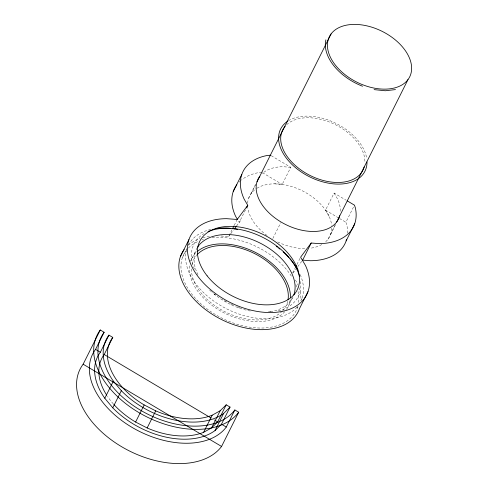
<?xml version="1.0" encoding="UTF-8"?>
<svg xmlns="http://www.w3.org/2000/svg" width="488" height="488" viewBox="0 0 488 488"><rect width="100%" height="100%" fill="white"/><g stroke="black" fill="none" stroke-linecap="round" stroke-linejoin="round"><path stroke-width="0.37" stroke-dasharray="2.44 1.83" d="M182.414 257.615L187.087 248.282M195.304 251.869L190.625 261.202A53.875 34.05 26.6 0 1 196.505 252.259M221.088 236.015L228.604 236.589L232.227 229.348M234.203 225.401L237.174 219.478M248.63 198.28L255.547 184.458M251.241 193.364L255.675 184.507M245.464 209.931L239.199 222.436L237.766 219.978M274.64 183.842L282.186 184.421L290.756 167.311L271.029 155.587M272.847 238.492L280.759 222.693M292.702 272.969L295.008 268.363M296.991 264.417L300.614 257.176M329.016 216.154L325.514 210.163L334.085 193.053L346.175 200.239M289.171 304.244L292.507 297.576M328.137 239.059L335.305 224.748M330.748 234.149L335.689 224.273M297.381 307.83L298.052 306.494M301.053 300.498L302.054 298.497M347.566 233.166A61.732 39.016 26.6 0 0 346.761 224.816L345.882 222.266L354.453 205.155M228.604 236.589L230.373 234.228M230.812 233.642L233.459 230.104M236.552 225.974L240.797 220.301M292.928 273.109L296.021 268.979M297.784 266.619L301.761 261.312M261.824 172.319L258.847 172.575A61.732 39.016 26.6 0 0 241.279 180.157M268.498 311.71L271.487 311.472M290.756 167.311L283.211 166.731A44.896 28.377 26.6 0 0 262.202 173.618M262.459 172.697L282.186 184.421M325.514 210.163L338.879 218.106M339.52 218.484L345.882 222.266M213.726 419.595L215.025 420.369M214.323 294.026L215.367 295.033L214.299 293.983M334.085 193.053L337.586 199.043A44.896 28.377 26.6 0 1 340.24 212.884M295.423 280.063L296.924 282.631A65.099 41.145 26.6 0 1 297.851 284.754M188.264 245.196A65.099 41.145 26.6 0 1 199.964 238.62M202.831 237.729A65.099 41.145 26.6 0 1 210.114 236.284M298.906 287.584A65.099 41.145 26.6 0 1 300.931 300.602M239.132 182.115A61.732 39.016 26.6 0 1 240.724 180.627M331.791 228.183A44.896 28.377 26.6 0 1 325.197 242.182M321.799 244.561A44.896 28.377 26.6 0 1 309.984 248.27M304.738 248.587A44.896 28.377 26.6 0 1 276.367 241.273M267.058 235.545A44.896 28.377 26.6 0 1 247.721 207.217M247.636 203.154A44.896 28.377 26.6 0 1 256.377 188.6M256.993 188.209A44.896 28.377 26.6 0 1 302.127 190.71A44.896 28.377 26.6 0 1 331.657 225.212M297.808 306.47A62.854 39.729 26.6 0 1 222.254 318.316A62.854 39.729 26.6 0 1 186.068 250.734M188.423 248.002A62.854 39.729 26.6 0 1 197.994 241.475M202.02 239.913A62.854 39.729 26.6 0 1 203.404 239.48M212.066 237.772A62.854 39.729 26.6 0 1 292.251 277.562M295.856 284.681A62.854 39.729 26.6 0 1 297.094 288.103M298.009 291.476A62.854 39.729 26.6 0 1 298.565 302.926M284.748 311.71A53.875 34.05 26.6 0 1 225.127 313.406A53.875 34.05 26.6 0 1 189.698 264.85M290.214 299.833A53.875 34.05 26.6 0 1 286.474 309.532M287.719 301.279A51.63 32.635 26.6 0 1 282.729 310.661M282.229 311.191A51.63 32.635 26.6 0 1 227.109 312.79A51.63 32.635 26.6 0 1 191.491 268.54M192.077 264.167A51.63 32.635 26.6 0 1 196.585 255.328M300.632 281.509A58.365 36.887 26.6 0 1 277.806 311.015M239.797 307.617A58.365 36.887 26.6 0 1 237.668 306.824M232.739 304.756A58.365 36.887 26.6 0 1 230.671 303.786M226.609 301.688A58.365 36.887 26.6 0 1 222.644 299.388M194.431 269.077A58.365 36.887 26.6 0 1 203.984 233.661M293.007 296.972A53.875 34.05 26.6 0 1 270.084 311.704M250.277 311.027A53.875 34.05 26.6 0 1 212.006 292.245M211.463 291.769A53.875 34.05 26.6 0 1 209.37 289.817M197.994 274.732A53.875 34.05 26.6 0 1 197.189 247.831M297.039 307.043A62.854 39.729 26.6 0 1 225.432 308.221A62.854 39.729 26.6 0 1 186.66 249.642M188.484 245.019A62.854 39.729 26.6 0 1 211.682 229.244M300.242 274.665A62.854 39.729 26.6 0 1 301.553 299.821M286.651 124.702A44.896 28.377 26.6 0 1 334.792 124.385A44.896 28.377 26.6 0 1 364.865 162.797M288.463 120.701A47.141 29.799 26.6 0 1 335.396 123.098A47.141 29.799 26.6 0 1 366.769 158.838M113.295 403.844A66.222 41.858 26.6 0 1 107.513 396.402"/><path stroke-width="0.73" d="M83.143 364.207L100.284 329.986L104.127 332.273A76.323 48.239 26.6 0 0 140.306 410.097A76.323 48.239 26.6 0 0 234.856 409.95L238.699 412.232L221.564 446.453A80.813 51.075 26.6 0 1 121.451 446.611A80.813 51.075 26.6 0 1 83.143 364.207L221.564 446.453M234.856 409.95L226.286 427.061A76.323 48.239 26.6 0 1 131.736 427.207A76.323 48.239 26.6 0 1 95.556 349.384L104.127 332.273M100.363 352.238L108.934 335.128L112.777 337.409A66.222 41.858 26.6 0 0 144.167 404.936L155.715 410.859A66.222 41.858 26.6 0 0 212.195 415.19L220.173 410.762L226.2 404.808L230.049 407.09L221.479 424.2L215.043 430.556A70.711 44.695 26.6 0 1 112.765 407.822L104.792 398.263A70.711 44.695 26.6 0 1 100.363 352.238L95.556 349.384M106.701 395.17A66.222 41.858 26.6 0 1 104.212 354.52L112.777 337.409M104.792 398.263L113.362 381.152A70.711 44.695 26.6 0 1 108.934 335.128M180.365 256.719L188.929 239.608M112.765 407.822L121.335 390.711L113.362 381.152M233.234 191.552L241.798 174.442M226.2 404.808L217.636 421.919L211.603 427.872L203.624 432.301A66.222 41.858 26.6 0 1 147.15 427.97L135.597 422.047L144.167 404.936M232.556 228.695L233.874 226.06M257.042 181.786L331.084 33.928M246.452 207.955L247.77 205.326L244.183 199.189A61.732 39.016 26.6 0 1 267.412 155.465L270.389 155.208M147.15 427.97L155.715 410.859M203.624 432.301L212.195 415.19M211.603 427.872L220.173 410.762M295.667 267.046L296.332 265.728M215.043 430.556L223.608 413.446L230.049 407.09M347.45 200.995L354.453 205.155L355.331 207.705A61.732 39.016 26.6 0 1 318.945 243.616L311.21 243.018L302.639 260.135L310.38 260.726A61.732 39.016 26.6 0 0 346.565 239.535M336.665 222.028L407.98 79.617A44.896 28.377 26.6 0 0 365.176 25.486A44.896 28.377 26.6 0 0 335.439 65.209A44.896 28.377 26.6 0 0 407.98 79.617M308.001 291.617L299.437 308.727A65.099 41.145 26.6 0 1 220.588 319.067A65.099 41.145 26.6 0 1 184.147 249.594M346.144 240.871L354.715 223.76M247.77 205.326L237.174 219.478L226.645 218.673A65.099 41.145 26.6 0 0 191.442 265.704A65.099 41.145 26.6 0 0 270.285 312.552A65.099 41.145 26.6 0 0 305.494 265.521L300.614 257.176L311.21 243.018M234.344 228.921L236.107 226.566M395.481 89.585L385.331 90.762L374.107 89.621M104.212 354.52L211.115 418.045M215.025 420.369L217.636 421.919M221.479 424.2L226.286 427.061M237.406 219.368L235.612 216.3A61.732 39.016 26.6 0 1 236.82 184.799M339.727 215.696A44.896 28.377 26.6 0 1 285.919 224.657A44.896 28.377 26.6 0 1 259.805 176.253M197.018 251.79A53.875 34.05 26.6 0 1 254.461 251.936A53.875 34.05 26.6 0 1 290.409 297.521M197.067 254.785A51.63 32.635 26.6 0 1 254.205 253.394A51.63 32.635 26.6 0 1 288.005 299.846M207.961 231.654A58.365 36.887 26.6 0 1 261.806 236.875A58.365 36.887 26.6 0 1 299.571 276.367M197.579 247.196A53.875 34.05 26.6 0 1 259.506 242.786A53.875 34.05 26.6 0 1 293.843 294.911M216.013 228.524A62.854 39.729 26.6 0 1 230.879 228.445M232.386 228.616A62.854 39.729 26.6 0 1 237.51 229.403M276.251 246.324A62.854 39.729 26.6 0 1 277.465 247.227M278.648 248.136A62.854 39.729 26.6 0 1 279.813 249.063M283.199 251.948A62.854 39.729 26.6 0 1 288.933 257.615M289.933 258.738A62.854 39.729 26.6 0 1 298.022 270.132M362.566 86.242A47.141 29.799 26.6 0 1 325.868 39.833M367.006 161.918A47.141 29.799 26.6 0 1 308.684 176.357A47.141 29.799 26.6 0 1 287.816 121.115M364.188 166.963A44.896 28.377 26.6 0 1 309.319 175.088A44.896 28.377 26.6 0 1 285.199 126.203M238.699 412.232A80.813 51.075 26.6 0 1 138.586 412.39A80.813 51.075 26.6 0 1 100.284 329.986M223.608 413.446A70.711 44.695 26.6 0 1 121.335 390.711M135.597 422.047A66.222 41.858 26.6 0 1 113.789 404.4M207.132 275.842A54.436 34.404 26.6 0 0 295.087 293.312A54.436 34.404 26.6 0 0 243.183 227.676A54.436 34.404 26.6 0 0 207.132 275.842"/></g></svg>
